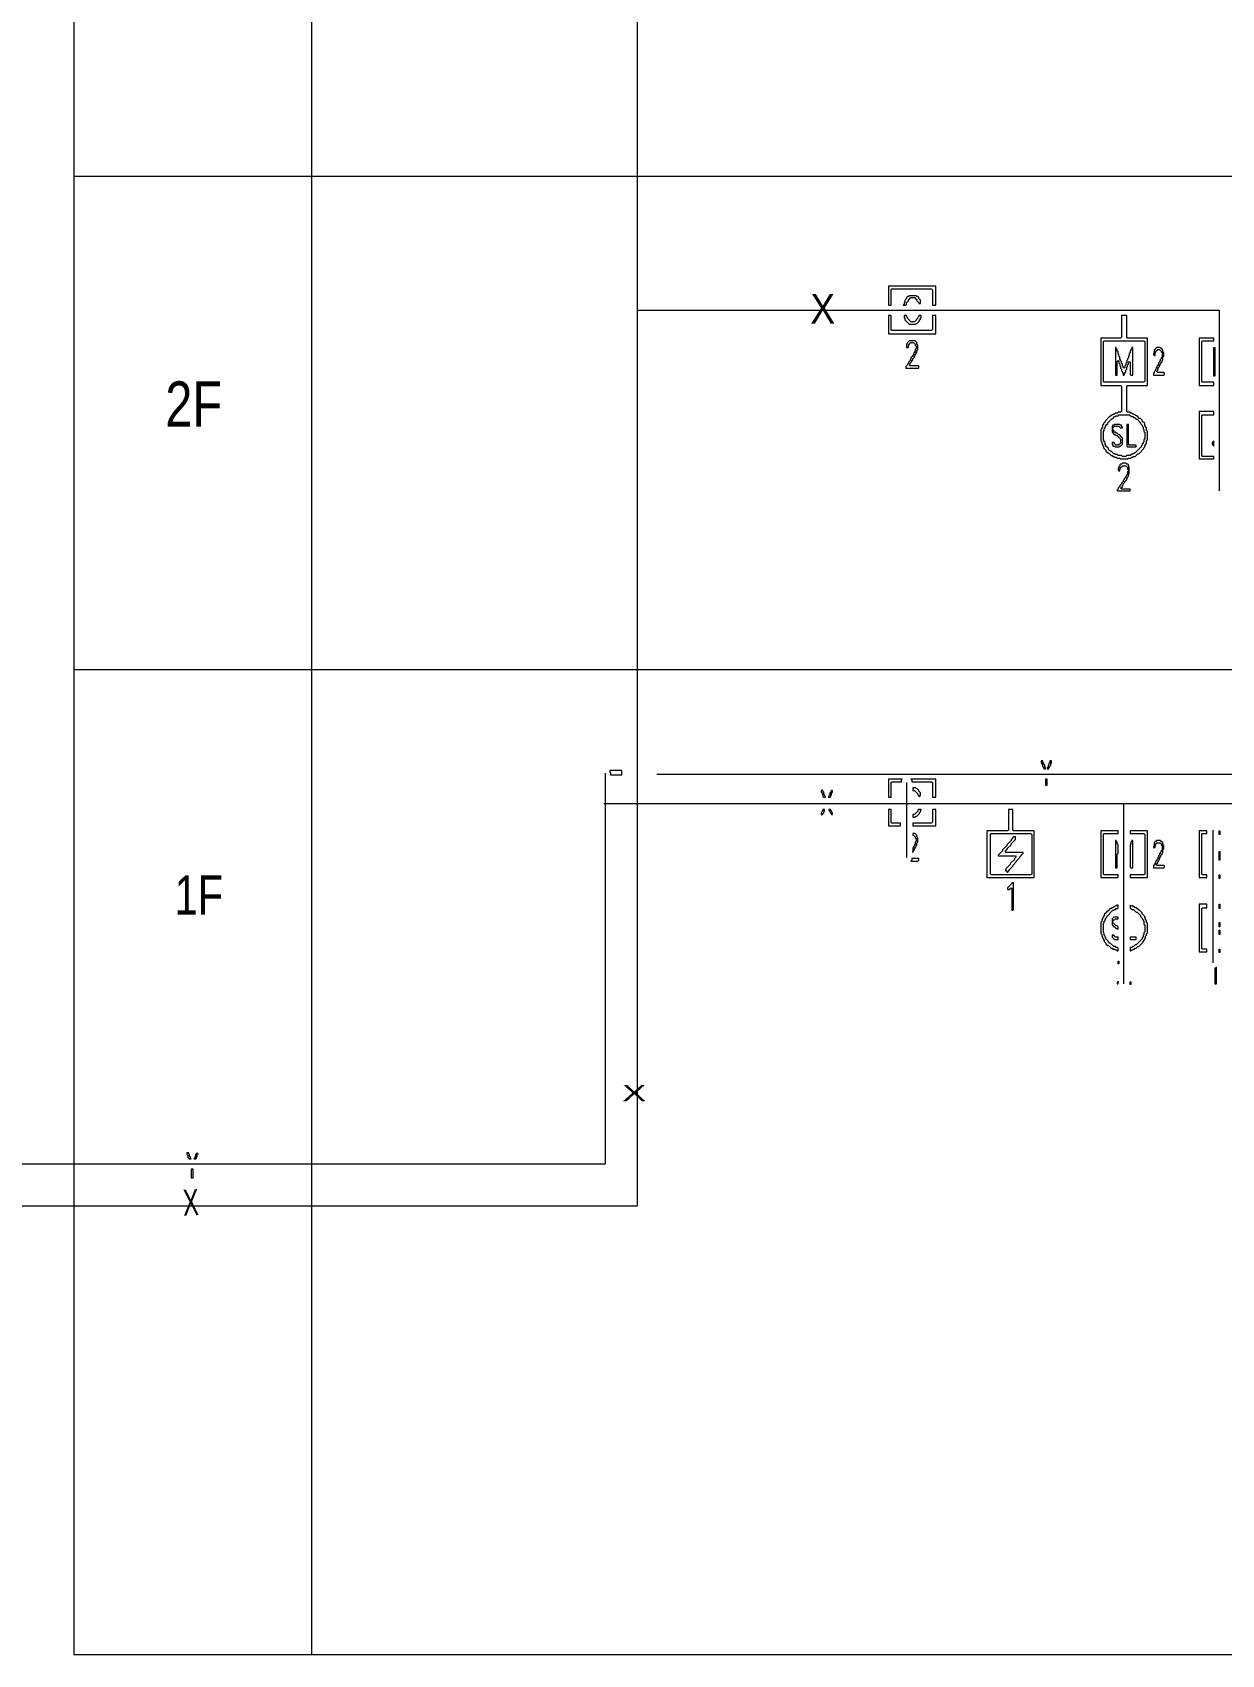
# Model space of a CAD drawing. Header units: millimetres. Extents: x 24 to 865, y 18 to 612.
# Drawn here: x 199.4 to 320.1, y 263.1 to 427.7 of the extents above; entities that cross this region are included whole.
import ezdxf

# ---------------------------------------------------------------- set-up
doc = ezdxf.new("R2010")
doc.units = ezdxf.units.MM
for name, color, linetype, lineweight in [('OCR_TEXT', 6, 'CONTINUOUS', 0), ('TRACE_STRAIGHT', 5, 'CONTINUOUS', 0), ('TRACE_TEXT_SYMBOL', 6, 'CONTINUOUS', 0)]:
    doc.layers.add(name, color=color, linetype=linetype, lineweight=lineweight)
doc.styles.add('wqy-unicode', font='wqy-unicode')

msp = doc.modelspace()

# ---------------------------------------------------------------- linework, layer by layer
at = {"layer": 'TRACE_STRAIGHT', "color": 5}
for p, q in [((203.61, 513), (203.61, 263.05)), ((227.74, 513.12), (227.74, 263.05)), ((260.79, 499.62), (260.79, 308.58)), ((203.61, 413.09), (405.78, 413.09)), ((260.79, 399.47), (319.84, 399.47)), ((319.84, 399.47), (319.84, 381.14)), ((203.61, 363), (405.78, 363)), ((257.55, 352.5), (257.55, 312.84)), ((262.78, 352.4), (356.26, 352.4)), ((288.13, 351.54), (288.13, 343.92)), ((257.39, 349.4), (356.53, 349.4)), ((310.16, 349.4), (310.16, 331.13)), ((319.22, 346.72), (319.22, 333.24)), ((171.7, 312.84), (257.55, 312.84)), ((171.73, 308.58), (260.79, 308.58)), ((203.61, 263.05), (405.78, 263.05))]:
    msp.add_line(p, q, dxfattribs=at)
at = {"layer": 'TRACE_TEXT_SYMBOL', "color": 6}
for points in [[(286.29, 401.9), (286.29, 399.97), (286.56, 399.97), (286.56, 401.55), (286.64, 401.63), (290.67, 401.63), (290.76, 401.55), (290.76, 399.97), (291.11, 399.97), (291.11, 401.9)], [(288.4, 400.93), (288.31, 400.85), (288.22, 400.85), (288.13, 400.76), (288.13, 400.67), (287.96, 400.5), (287.96, 400.32), (287.87, 400.23), (287.87, 400.06), (287.78, 399.97), (288.05, 399.97), (288.13, 400.06), (288.13, 400.23), (288.31, 400.41), (288.31, 400.5), (288.57, 400.76), (288.92, 400.76), (289.18, 400.5), (289.18, 400.41), (289.36, 400.23), (289.36, 400.15), (289.53, 400.15), (289.53, 400.5), (289.36, 400.67), (289.36, 400.76), (289.27, 400.85), (289.18, 400.85), (289.1, 400.93)], [(286.29, 398.92), (286.29, 397.08), (291.11, 397.08), (291.11, 398.92), (290.76, 398.92), (290.76, 397.52), (290.67, 397.43), (286.64, 397.43), (286.56, 397.52), (286.56, 398.92)], [(287.87, 398.92), (287.87, 398.74), (287.96, 398.66), (287.96, 398.48), (288.4, 398.04), (289.01, 398.04), (289.1, 398.13), (289.18, 398.13), (289.45, 398.39), (289.45, 398.48), (289.53, 398.57), (289.53, 398.66), (289.62, 398.74), (289.62, 398.92), (289.36, 398.92), (289.36, 398.83), (289.27, 398.74), (289.27, 398.66), (288.92, 398.31), (288.57, 398.31), (288.22, 398.66), (288.22, 398.74), (288.13, 398.83), (288.13, 398.92)], [(288.4, 396.38), (288.22, 396.2), (288.22, 396.12), (288.13, 396.03), (288.13, 395.68), (288.31, 395.68), (288.31, 395.94), (288.57, 396.2), (288.83, 396.2), (289.01, 396.03), (289.01, 395.94), (289.1, 395.85), (289.1, 395.59), (289.01, 395.5), (289.01, 395.33), (288.92, 395.24), (288.92, 395.15), (288.83, 395.07), (288.83, 394.98), (288.75, 394.89), (288.75, 394.8), (288.57, 394.63), (288.57, 394.54), (288.48, 394.45), (288.48, 394.37), (288.31, 394.19), (288.31, 394.1), (288.22, 394.01), (288.22, 393.93), (288.05, 393.75), (288.05, 393.58), (289.36, 393.58), (289.36, 393.84), (288.48, 393.84), (288.4, 393.93), (288.48, 394.01), (288.48, 394.1), (288.66, 394.28), (288.66, 394.37), (288.75, 394.45), (288.75, 394.54), (288.92, 394.72), (288.92, 394.8), (289.01, 394.89), (289.01, 394.98), (289.1, 395.07), (289.1, 395.15), (289.18, 395.24), (289.18, 395.42), (289.27, 395.5), (289.27, 395.94), (289.18, 396.03), (289.18, 396.2), (289.01, 396.38)], [(308.1, 396.29), (308.19, 396.38), (312.22, 396.38), (312.3, 396.29), (312.3, 392.26), (312.22, 392.18), (308.19, 392.18), (308.1, 392.26)], [(317.82, 396.64), (317.82, 391.83), (319.31, 391.83), (319.31, 392.18), (318.17, 392.18), (318.08, 392.26), (318.08, 396.29), (318.17, 396.38), (319.31, 396.38), (319.31, 396.64)], [(319.31, 395.68), (319.4, 395.68), (319.4, 392.79), (319.31, 392.79)], [(317.82, 389.2), (317.82, 384.38), (319.31, 384.38), (319.31, 384.64), (318.17, 384.64), (318.08, 384.73), (318.08, 388.76), (318.17, 388.85), (319.31, 388.85), (319.31, 389.2)], [(309.24, 387.88), (309.15, 387.8), (309.06, 387.8), (308.98, 387.71), (308.98, 387.1), (309.24, 386.83), (309.33, 386.83), (309.41, 386.75), (309.5, 386.75), (309.85, 386.4), (309.85, 385.96), (309.76, 385.87), (309.68, 385.87), (309.59, 385.78), (309.41, 385.78), (309.15, 386.05), (308.98, 386.05), (308.98, 385.87), (309.06, 385.78), (309.06, 385.69), (309.24, 385.69), (309.33, 385.61), (309.68, 385.61), (309.76, 385.69), (309.85, 385.69), (310.03, 385.87), (310.03, 386.48), (309.85, 386.66), (309.85, 386.75), (309.76, 386.83), (309.68, 386.83), (309.5, 387.01), (309.41, 387.01), (309.33, 387.1), (309.24, 387.1), (309.15, 387.18), (309.15, 387.27), (309.06, 387.36), (309.06, 387.53), (309.24, 387.71), (309.68, 387.71), (309.85, 387.53), (310.03, 387.53), (310.03, 387.62), (309.94, 387.71), (309.94, 387.8), (309.85, 387.8), (309.76, 387.88)], [(310.47, 387.88), (310.47, 385.69), (310.55, 385.61), (311.43, 385.61), (311.43, 385.78), (310.73, 385.78), (310.64, 385.87), (310.64, 387.88)], [(319.31, 386.22), (319.14, 386.05), (319.14, 385.87), (319.31, 385.69)], [(310.03, 383.94), (309.94, 383.86), (309.85, 383.86), (309.76, 383.77), (309.76, 383.68), (309.68, 383.59), (309.68, 383.51), (309.59, 383.42), (309.59, 383.24), (309.68, 383.16), (309.76, 383.16), (309.76, 383.33), (309.85, 383.42), (309.85, 383.51), (310.03, 383.68), (310.38, 383.68), (310.55, 383.51), (310.55, 383.33), (310.64, 383.24), (310.64, 383.16), (310.55, 383.07), (310.55, 382.89), (310.47, 382.8), (310.47, 382.72), (310.38, 382.63), (310.38, 382.54), (310.2, 382.37), (310.2, 382.28), (310.11, 382.19), (310.11, 382.1), (309.94, 381.93), (309.94, 381.84), (309.76, 381.67), (309.76, 381.58), (309.59, 381.4), (309.59, 381.32), (309.5, 381.23), (309.5, 381.14), (310.82, 381.14), (310.82, 381.32), (309.94, 381.32), (309.85, 381.4), (310.03, 381.58), (310.03, 381.67), (310.11, 381.75), (310.11, 381.84), (310.29, 382.02), (310.29, 382.1), (310.47, 382.28), (310.47, 382.37), (310.55, 382.45), (310.55, 382.54), (310.64, 382.63), (310.64, 382.8), (310.73, 382.89), (310.73, 383.59), (310.64, 383.68), (310.64, 383.77), (310.55, 383.86), (310.47, 383.86), (310.38, 383.94)], [(258.01, 352.77), (258.01, 352.59), (258.09, 352.5), (258.09, 352.33), (259.23, 352.33), (259.23, 352.77)], [(301.79, 353.73), (301.79, 353.55), (301.88, 353.47), (301.88, 353.29), (301.97, 353.2), (301.97, 353.12), (302.06, 353.03), (302.06, 352.94), (302.23, 352.94), (302.23, 353.03), (302.15, 353.12), (302.15, 353.29), (302.06, 353.38), (302.06, 353.47), (301.97, 353.55), (301.97, 353.73)], [(302.67, 353.73), (302.67, 353.55), (302.58, 353.47), (302.58, 353.38), (302.5, 353.29), (302.5, 353.12), (302.41, 353.03), (302.41, 352.94), (302.58, 352.94), (302.58, 353.03), (302.67, 353.12), (302.67, 353.2), (302.76, 353.29), (302.76, 353.47), (302.85, 353.55), (302.85, 353.73)], [(279.46, 350.75), (279.46, 350.58), (279.55, 350.49), (279.55, 350.4), (279.64, 350.31), (279.64, 350.14), (279.73, 350.05), (279.9, 350.05), (279.9, 350.14), (279.81, 350.23), (279.81, 350.31), (279.73, 350.4), (279.73, 350.58), (279.64, 350.66), (279.64, 350.75)], [(280.51, 350.75), (280.43, 350.66), (280.43, 350.58), (280.34, 350.49), (280.34, 350.31), (280.25, 350.23), (280.25, 350.14), (280.16, 350.05), (280.34, 350.05), (280.43, 350.14), (280.43, 350.23), (280.51, 350.31), (280.51, 350.49), (280.6, 350.58), (280.6, 350.75)], [(286.29, 351.89), (286.29, 350.05), (286.56, 350.05), (286.56, 351.54), (286.64, 351.63), (287.61, 351.63), (287.61, 351.8), (287.69, 351.89)], [(288.57, 351.89), (288.66, 351.8), (288.66, 351.63), (290.67, 351.63), (290.76, 351.54), (290.76, 350.05), (291.11, 350.05), (291.11, 351.89)], [(288.75, 351.01), (288.75, 350.75), (288.92, 350.75), (289.27, 350.4), (289.27, 350.31), (289.36, 350.23), (289.36, 350.14), (289.45, 350.14), (289.53, 350.23), (289.53, 350.49), (289.36, 350.66), (289.36, 350.75), (289.18, 350.93), (289.1, 350.93), (289.01, 351.01)], [(302.23, 351.89), (302.23, 351.28), (302.41, 351.28), (302.41, 351.89)], [(279.64, 348.82), (279.64, 348.74), (279.55, 348.65), (279.55, 348.56), (279.46, 348.47), (279.46, 348.3), (279.64, 348.3), (279.64, 348.39), (279.73, 348.47), (279.73, 348.56), (279.81, 348.65), (279.81, 348.82)], [(280.25, 348.82), (280.25, 348.74), (280.34, 348.65), (280.34, 348.56), (280.43, 348.47), (280.43, 348.39), (280.51, 348.3), (280.6, 348.3), (280.6, 348.47), (280.51, 348.56), (280.51, 348.65), (280.43, 348.74), (280.43, 348.82)], [(286.29, 348.82), (286.29, 347.16), (287.52, 347.16), (287.52, 347.42), (286.64, 347.42), (286.56, 347.51), (286.56, 348.82)], [(290.76, 348.82), (290.76, 347.51), (290.67, 347.42), (288.75, 347.42), (288.75, 347.16), (291.11, 347.16), (291.11, 348.82)], [(289.36, 348.82), (289.27, 348.74), (289.27, 348.65), (288.92, 348.3), (288.75, 348.3), (288.75, 348.04), (289.01, 348.04), (289.1, 348.12), (289.18, 348.12), (289.45, 348.39), (289.45, 348.47), (289.53, 348.56), (289.53, 348.65), (289.62, 348.74), (289.62, 348.82)], [(298.47, 348.82), (298.47, 346.72), (298.38, 346.63), (296.28, 346.63), (296.28, 341.91), (301.09, 341.91), (301.09, 346.63), (298.99, 346.63), (298.9, 346.72), (298.9, 348.82)], [(288.75, 346.37), (288.75, 346.2), (288.83, 346.2), (289.01, 346.02), (289.01, 345.93), (289.1, 345.85), (289.1, 345.58), (289.01, 345.5), (289.01, 345.32), (288.92, 345.23), (288.92, 345.15), (288.83, 345.06), (288.83, 344.97), (288.75, 344.88), (288.75, 344.45), (288.75, 344.53), (288.92, 344.71), (288.92, 344.8), (289.01, 344.88), (289.01, 344.97), (289.1, 345.06), (289.1, 345.15), (289.18, 345.23), (289.18, 345.41), (289.27, 345.5), (289.27, 345.93), (289.18, 346.02), (289.18, 346.2), (289.01, 346.37)], [(296.63, 346.28), (296.72, 346.37), (300.74, 346.37), (300.83, 346.28), (300.83, 342.26), (300.74, 342.17), (296.72, 342.17), (296.63, 342.26)], [(298.99, 346.02), (298.73, 345.76), (298.73, 345.67), (298.29, 345.23), (298.29, 345.15), (297.85, 344.71), (297.85, 344.62), (297.42, 344.18), (297.42, 344.1), (299.17, 344.1), (299.26, 344.01), (299.08, 343.83), (299.08, 343.74), (298.64, 343.31), (298.64, 343.22), (298.2, 342.78), (298.2, 342.69), (298.12, 342.61), (298.2, 342.61), (298.38, 342.43), (298.55, 342.61), (298.55, 342.69), (298.9, 343.04), (298.9, 343.13), (299.26, 343.48), (299.26, 343.57), (299.61, 343.92), (299.61, 344.01), (299.96, 344.36), (299.96, 344.45), (298.2, 344.45), (298.12, 344.53), (298.38, 344.8), (298.38, 344.88), (298.73, 345.23), (298.73, 345.32), (299.17, 345.76), (299.17, 346.02)], [(307.84, 346.63), (307.84, 341.91), (309.59, 341.91), (309.59, 342.17), (308.19, 342.17), (308.1, 342.26), (308.1, 346.28), (308.19, 346.37), (309.59, 346.37), (309.59, 346.63)], [(310.82, 346.63), (310.82, 346.37), (312.22, 346.37), (312.3, 346.28), (312.3, 342.26), (312.22, 342.17), (310.82, 342.17), (310.82, 341.91), (312.57, 341.91), (312.57, 346.63)], [(317.82, 346.63), (317.82, 341.91), (318.61, 341.91), (318.61, 342.17), (318.17, 342.17), (318.08, 342.26), (318.08, 346.28), (318.17, 346.37), (318.61, 346.37), (318.61, 346.63)], [(319.84, 346.63), (319.92, 346.63), (319.92, 346.28), (319.84, 346.28)], [(309.33, 345.67), (309.33, 342.87), (309.5, 342.87), (309.5, 344.27), (309.59, 344.36), (309.59, 345.23), (309.5, 345.32), (309.5, 345.5), (309.41, 345.58), (309.41, 345.67)], [(310.99, 345.67), (310.99, 345.58), (310.9, 345.5), (310.9, 345.32), (310.82, 345.23), (310.82, 342.96), (310.9, 342.87), (311.08, 342.87), (311.08, 345.67)], [(313.53, 345.67), (313.27, 345.41), (313.27, 345.15), (313.18, 345.06), (313.18, 344.97), (313.27, 344.88), (313.36, 344.97), (313.36, 345.15), (313.44, 345.23), (313.44, 345.32), (313.53, 345.41), (313.88, 345.41), (313.97, 345.32), (313.97, 345.23), (314.06, 345.15), (314.06, 344.71), (313.97, 344.62), (313.97, 344.53), (313.88, 344.45), (313.88, 344.36), (313.79, 344.27), (313.79, 344.18), (313.71, 344.1), (313.71, 344.01), (313.62, 343.92), (313.62, 343.83), (313.53, 343.74), (313.53, 343.66), (313.44, 343.57), (313.44, 343.48), (313.36, 343.39), (313.36, 343.31), (313.18, 343.13), (313.18, 342.87), (314.23, 342.87), (314.32, 342.96), (314.32, 343.04), (314.23, 343.13), (313.53, 343.13), (313.44, 343.22), (313.62, 343.39), (313.62, 343.48), (313.71, 343.57), (313.71, 343.66), (313.79, 343.74), (313.79, 343.83), (313.88, 343.92), (313.88, 344.01), (313.97, 344.1), (313.97, 344.18), (314.06, 344.27), (314.06, 344.36), (314.14, 344.45), (314.14, 344.71), (314.23, 344.8), (314.23, 345.15), (314.14, 345.23), (314.14, 345.41), (313.88, 345.67)], [(319.84, 344.53), (319.92, 344.53), (319.92, 343.66), (319.84, 343.66)], [(288.66, 343.83), (288.66, 343.66), (288.57, 343.57), (289.27, 343.57), (289.36, 343.66), (289.36, 343.83)], [(298.82, 341.38), (298.82, 341.29), (298.38, 340.85), (298.38, 340.68), (298.55, 340.68), (298.73, 340.85), (298.82, 340.77), (298.82, 338.58), (298.9, 338.58), (298.99, 338.67), (298.99, 341.38)], [(319.84, 342.17), (319.92, 342.17), (319.92, 341.82), (319.84, 341.82)], [(317.82, 339.19), (317.82, 334.37), (318.61, 334.37), (318.61, 334.64), (318.17, 334.64), (318.08, 334.72), (318.08, 338.75), (318.17, 338.84), (318.61, 338.84), (318.61, 339.19)], [(319.84, 339.19), (319.92, 339.19), (319.92, 338.75), (319.84, 338.75)], [(309.15, 337.88), (308.98, 337.7), (308.98, 337.09), (309.15, 336.91), (309.24, 336.91), (309.41, 336.74), (309.5, 336.74), (309.59, 336.65), (309.59, 336.91), (309.5, 337), (309.41, 337), (309.06, 337.35), (309.06, 337.53), (309.15, 337.61), (309.24, 337.61), (309.33, 337.7), (309.59, 337.7), (309.59, 337.88)], [(308.98, 336.04), (308.98, 335.86), (309.24, 335.6), (309.59, 335.6), (309.59, 335.86), (309.33, 335.86), (309.15, 336.04)], [(310.82, 335.86), (310.82, 335.6), (311.43, 335.6), (311.43, 335.86)], [(319.84, 337.35), (319.92, 337.35), (319.92, 336.91), (319.84, 336.91)], [(319.84, 336.56), (319.92, 336.56), (319.92, 336.13), (319.84, 336.13)], [(319.84, 334.64), (319.92, 334.64), (319.92, 334.29), (319.84, 334.29)], [(309.59, 333.41), (309.68, 333.41), (309.68, 333.15), (309.59, 333.15)], [(319.57, 332.8), (319.49, 332.71), (319.4, 332.71), (319.4, 331.13), (319.57, 331.13)], [(309.59, 331.4), (309.59, 331.31), (309.5, 331.22), (309.5, 331.13), (309.59, 331.13)], [(310.82, 331.31), (310.9, 331.31), (310.9, 331.05), (310.82, 331.05)], [(215.09, 313.97), (215.09, 313.79), (215.18, 313.71), (215.18, 313.53), (215.27, 313.44), (215.27, 313.36), (215.53, 313.36), (215.44, 313.44), (215.44, 313.53), (215.36, 313.62), (215.36, 313.79), (215.27, 313.88), (215.27, 313.97)], [(216.14, 313.97), (215.97, 313.79), (215.97, 313.62), (215.88, 313.53), (215.88, 313.44), (215.79, 313.36), (215.97, 313.36), (216.06, 313.44), (216.06, 313.53), (216.14, 313.62), (216.14, 313.79), (216.23, 313.88)], [(215.53, 312.3), (215.53, 311.43), (215.71, 311.43), (215.71, 312.3)]]:
    msp.add_lwpolyline(points, close=True, dxfattribs=at)
for points in [[(309.94, 398.92), (309.94, 396.73), (309.85, 396.64), (307.84, 396.64), (307.84, 391.83), (309.85, 391.83), (309.94, 391.74), (309.94, 389.2), (309.85, 389.11), (309.59, 389.11), (309.5, 389.02), (309.33, 389.02), (309.24, 388.94), (309.15, 388.94), (309.06, 388.85), (308.98, 388.85), (308.8, 388.67), (308.71, 388.67), (308.28, 388.23), (308.28, 388.15), (308.1, 387.97), (308.1, 387.88), (308.01, 387.8), (308.01, 387.62), (307.93, 387.53), (307.93, 387.45), (307.84, 387.36), (307.84, 386.22), (307.93, 386.13), (307.93, 385.96), (308.01, 385.87), (308.01, 385.78), (308.1, 385.69), (308.1, 385.52), (308.36, 385.26), (308.36, 385.17), (308.54, 384.99), (308.63, 384.99), (308.89, 384.73), (308.98, 384.73), (309.06, 384.64), (309.15, 384.64), (309.24, 384.56), (309.41, 384.56), (309.5, 384.47), (309.76, 384.47), (309.85, 384.38), (310.55, 384.38), (310.64, 384.47), (310.9, 384.47), (310.99, 384.56), (311.08, 384.56), (311.17, 384.64), (311.34, 384.64), (311.6, 384.91), (311.69, 384.91), (312.22, 385.43), (312.22, 385.52), (312.3, 385.61), (312.3, 385.69), (312.39, 385.78), (312.39, 385.87), (312.48, 385.96), (312.48, 386.22)], [(312.48, 386.22), (312.57, 386.31), (312.57, 387.18), (312.48, 387.27), (312.48, 387.53), (312.39, 387.62), (312.39, 387.71), (312.3, 387.8), (312.3, 387.97), (312.04, 388.23), (312.04, 388.32), (311.87, 388.5), (311.78, 388.5), (311.52, 388.76), (311.43, 388.76), (311.34, 388.85), (311.25, 388.85), (311.17, 388.94), (311.08, 388.94), (310.99, 389.02), (310.9, 389.02), (310.82, 389.11), (310.55, 389.11), (310.47, 389.2), (310.47, 391.74), (310.55, 391.83), (312.57, 391.83), (312.57, 396.64), (310.55, 396.64), (310.47, 396.73), (310.47, 398.92), (309.94, 398.92)], [(309.33, 395.68), (309.33, 392.88), (309.5, 392.88), (309.5, 394.28), (309.59, 394.37), (309.68, 394.28), (309.68, 394.1), (309.76, 394.01), (309.76, 393.84), (309.85, 393.75), (309.85, 393.58), (309.94, 393.49), (309.94, 393.31), (310.03, 393.23), (310.03, 393.14), (310.11, 393.05), (310.11, 392.88), (310.2, 392.88), (310.2, 392.96), (310.29, 393.05), (310.29, 393.14), (310.38, 393.23), (310.38, 393.4), (310.47, 393.49), (310.47, 393.66), (310.55, 393.75), (310.55, 393.93), (310.64, 394.01), (310.64, 394.19), (310.73, 394.28), (310.82, 394.19), (310.82, 392.96), (310.9, 392.88), (311.08, 392.88), (311.08, 395.68), (310.99, 395.68), (310.99, 395.59), (310.9, 395.5), (310.9, 395.42), (310.82, 395.33), (310.82, 395.15), (310.73, 395.07), (310.73, 394.89), (310.64, 394.8), (310.64, 394.63), (310.55, 394.54), (310.55, 394.45), (310.47, 394.37), (310.47, 394.19), (310.38, 394.1), (310.38, 393.93), (310.29, 393.84), (310.29, 393.66), (310.2, 393.58), (310.11, 393.66), (310.11, 393.75), (310.03, 393.84), (310.03, 394.01), (309.94, 394.1), (309.94, 394.28), (309.85, 394.37), (309.85, 394.45), (309.76, 394.54), (309.76, 394.72)], [(309.76, 394.72), (309.68, 394.8), (309.68, 394.98), (309.59, 395.07), (309.59, 395.24), (309.5, 395.33), (309.5, 395.5), (309.41, 395.59), (309.41, 395.68), (309.33, 395.68)], [(313.53, 395.68), (313.44, 395.59), (313.36, 395.59), (313.36, 395.5), (313.27, 395.42), (313.27, 395.15), (313.18, 395.07), (313.18, 394.98), (313.27, 394.89), (313.36, 394.89), (313.36, 395.15), (313.44, 395.24), (313.44, 395.33), (313.62, 395.5), (313.79, 395.5), (313.97, 395.33), (313.97, 395.24), (314.06, 395.15), (314.06, 394.72), (313.97, 394.63), (313.97, 394.54), (313.88, 394.45), (313.88, 394.37), (313.79, 394.28), (313.79, 394.19), (313.71, 394.1), (313.71, 394.01), (313.62, 393.93), (313.62, 393.84), (313.53, 393.75), (313.53, 393.66), (313.44, 393.58), (313.44, 393.49), (313.36, 393.4), (313.36, 393.31), (313.27, 393.23), (313.27, 393.14), (313.18, 393.05), (313.18, 392.88), (314.23, 392.88), (314.32, 392.96), (314.32, 393.05), (314.23, 393.14), (313.62, 393.14), (313.53, 393.23), (313.53, 393.31), (313.62, 393.4), (313.62, 393.49), (313.71, 393.58), (313.71, 393.66), (313.79, 393.75), (313.79, 393.84), (313.88, 393.93), (313.88, 394.01), (313.97, 394.1), (313.97, 394.19), (314.06, 394.28), (314.06, 394.37), (314.14, 394.45), (314.14, 394.72), (314.23, 394.8), (314.23, 395.15), (314.14, 395.24), (314.14, 395.42)], [(314.14, 395.42), (314.06, 395.5), (314.06, 395.59), (313.97, 395.59), (313.88, 395.68), (313.53, 395.68)], [(309.59, 388.76), (309.68, 388.85), (310.73, 388.85), (310.82, 388.76), (310.9, 388.76), (310.99, 388.67), (311.08, 388.67), (311.17, 388.58), (311.25, 388.58), (311.43, 388.41), (311.52, 388.41), (311.87, 388.06), (311.87, 387.97), (312.04, 387.8), (312.04, 387.71), (312.13, 387.62), (312.13, 387.45), (312.22, 387.36), (312.22, 387.18), (312.3, 387.1), (312.3, 386.4), (312.22, 386.31), (312.22, 386.13), (312.13, 386.05), (312.13, 385.96), (312.04, 385.87), (312.04, 385.78), (311.95, 385.69), (311.95, 385.61), (311.34, 384.99), (311.25, 384.99), (311.17, 384.91), (311.08, 384.91), (310.99, 384.82), (310.9, 384.82), (310.82, 384.73), (310.47, 384.73), (310.38, 384.64), (310.03, 384.64), (309.94, 384.73), (309.59, 384.73), (309.5, 384.82), (309.33, 384.82), (309.24, 384.91), (309.15, 384.91), (308.89, 385.17), (308.8, 385.17), (308.63, 385.34), (308.63, 385.43), (308.36, 385.69), (308.36, 385.78), (308.28, 385.87), (308.28, 386.05), (308.19, 386.13), (308.19, 386.22), (308.1, 386.31), (308.1, 387.18), (308.19, 387.27), (308.19, 387.45), (308.28, 387.53), (308.28, 387.62), (308.36, 387.71), (308.36, 387.8), (308.54, 387.97)], [(308.54, 387.97), (308.54, 388.06), (308.98, 388.5), (309.06, 388.5), (309.24, 388.67), (309.33, 388.67), (309.41, 388.76), (309.59, 388.76)], [(309.5, 339.1), (309.41, 339.02), (309.33, 339.02), (309.24, 338.93), (309.15, 338.93), (309.06, 338.84), (308.98, 338.84), (308.89, 338.75), (308.8, 338.75), (308.54, 338.49), (308.45, 338.49), (308.45, 338.4), (308.19, 338.14), (308.19, 338.05), (308.1, 337.96), (308.1, 337.88), (308.01, 337.79), (308.01, 337.7), (307.93, 337.61), (307.93, 337.44), (307.84, 337.35), (307.84, 336.21), (307.93, 336.13), (307.93, 335.95), (308.01, 335.86), (308.01, 335.78), (308.1, 335.69), (308.1, 335.6), (308.19, 335.51), (308.19, 335.42), (308.36, 335.25), (308.36, 335.16), (308.54, 334.99), (308.63, 334.99), (308.89, 334.72), (308.98, 334.72), (309.06, 334.64), (309.24, 334.64), (309.33, 334.55), (309.41, 334.55), (309.5, 334.46), (309.59, 334.46), (309.59, 334.72), (309.5, 334.81), (309.41, 334.81), (309.33, 334.9), (309.15, 334.9), (308.8, 335.25), (308.71, 335.25), (308.63, 335.34), (308.63, 335.42), (308.36, 335.69), (308.36, 335.78), (308.28, 335.86), (308.28, 335.95), (308.19, 336.04), (308.19, 336.21), (308.1, 336.3), (308.1, 337.26), (308.19, 337.35), (308.19, 337.44), (308.28, 337.53), (308.28, 337.61), (308.36, 337.7)], [(308.36, 337.7), (308.36, 337.79), (308.45, 337.88), (308.45, 337.96), (309.06, 338.58), (309.15, 338.58), (309.24, 338.67), (309.33, 338.67), (309.41, 338.75), (309.5, 338.75), (309.59, 338.84), (309.59, 339.1), (309.5, 339.1)], [(310.82, 339.1), (310.82, 338.75), (310.9, 338.75), (310.99, 338.67), (311.17, 338.67), (311.43, 338.4), (311.52, 338.4), (311.87, 338.05), (311.87, 337.96), (312.04, 337.79), (312.04, 337.7), (312.13, 337.61), (312.13, 337.53), (312.22, 337.44), (312.22, 337.18), (312.3, 337.09), (312.3, 336.39), (312.22, 336.3), (312.22, 336.13), (312.13, 336.04), (312.13, 335.86), (312.04, 335.78), (312.04, 335.69), (311.43, 335.07), (311.34, 335.07), (311.17, 334.9), (311.08, 334.9), (310.99, 334.81), (310.82, 334.81), (310.82, 334.46), (310.9, 334.46), (310.99, 334.55), (311.08, 334.55), (311.17, 334.64), (311.25, 334.64), (311.34, 334.72), (311.43, 334.72), (311.6, 334.9), (311.69, 334.9), (312.13, 335.34), (312.13, 335.42), (312.3, 335.6), (312.3, 335.69), (312.39, 335.78), (312.39, 335.95), (312.48, 336.04), (312.48, 336.21), (312.57, 336.3), (312.57, 337.26), (312.48, 337.35), (312.48, 337.53), (312.39, 337.61), (312.39, 337.79), (312.3, 337.88), (312.3, 337.96), (312.04, 338.23), (312.04, 338.31), (311.78, 338.58), (311.69, 338.58), (311.43, 338.84), (311.34, 338.84), (311.25, 338.93), (311.17, 338.93), (311.08, 339.02)], [(311.08, 339.02), (310.9, 339.02), (310.82, 339.1)]]:
    msp.add_lwpolyline(points, dxfattribs=at)

# ---------------------------------------------------------------- texts
at = {"layer": 'OCR_TEXT', "color": 6, "style": 'wqy-unicode'}
for s, height, width, p in [('X', 3.01, 0.937361, (278.36, 398.12)), ('2F', 4.577, 0.806073, (212.89, 387.67)), ('1F', 3.962, 0.797135, (213.83, 338.15)), ('X', 1.64, 1.670758, (259.26, 319.2))]:
    msp.add_text(s, height=height, dxfattribs=dict(at, width=width)).set_placement(p)
at = {"layer": 'OCR_TEXT', "color": 6, "style": 'wqy-unicode', "width": 0.683579}
msp.add_text('X', height=2.64, rotation=2.4896, dxfattribs=at).set_placement((214.73, 307.58))

doc.saveas('drawing.dxf')
